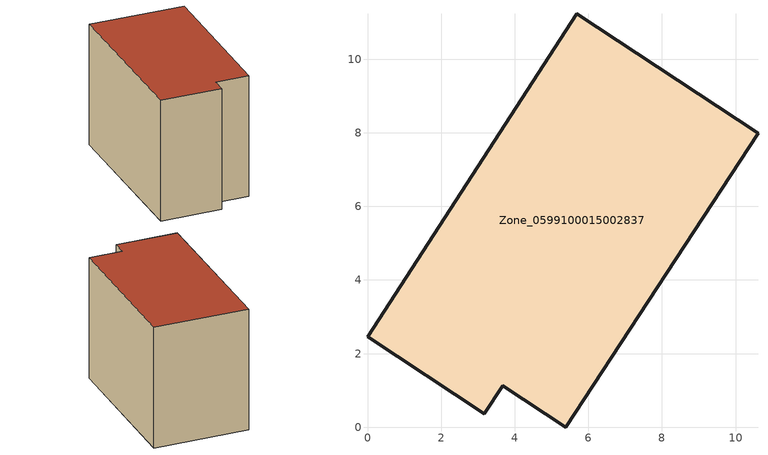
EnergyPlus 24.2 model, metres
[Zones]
Zone_0599100015002837
 floor ground (C_G): 5.68,11.23 10.61,7.99 5.39,0 3.67,1.13 3.17,0.37 0,2.46 z0.82
 wall outside (C_F): 10.61,7.99 5.68,11.23 0,2.46 3.17,0.37 3.67,1.13 5.39,0 10.61,7.99 z0.82:8.57
 roof outside (C_R): 5.68,11.23 0,2.46 3.17,0.37 3.67,1.13 5.39,0 10.61,7.99 z8.57
[BUILDING]
Pand.0599100015002837: North Axis=0; Terrain=City; Loads Convergence Tolerance Value=0.04; Temperature Convergence Tolerance Value=0.4; Solar Distribution=FullExterior; Maximum Number of Warmup Days=25; Minimum Number of Warmup Days=1
[Site:Location]
Rotterdam.The.Hague.AP_ZH_NLD Design_Conditions: Latitude=51.96; Longitude=4.45; Time Zone=1; Elevation=-4.5
[SITE:GROUNDTEMPERATURE:BUILDINGSURFACE]
18, 18, 18, 18, 18, 18, 18, 18, 18, 18, 18, 18
[MATERIAL] Thermal Absorptance=0.9; Solar Absorptance=0.7; Visible Absorptance=0.7
Name | Roughness | Thickness | Conductivity | Density | Specific Heat
G.TC.1965-1974 | MediumSmooth | 0.15 | 0.882353 | 540 | 1210
F.TC.1965-1974 | Rough | 0.3 | 0.697674 | 1920 | 840
R.TC.1965-1974 | MediumRough | 0.2 | 0.232558 | 1500 | 1000
[CONSTRUCTION]
C_G: G.TC.1965-1974
C_F: F.TC.1965-1974
C_R: R.TC.1965-1974
[ZONE]
Zone_0599100015002837: Type=1; Multiplier=1; Ceiling Height=Autocalculate; Volume=Autocalculate; Floor Area=autocalculate; Part of Total Floor Area=Yes
[ZONEINFILTRATION:DESIGNFLOWRATE]
Infil_Zone_0599100015002837: Zone or ZoneList or Space or SpaceList=Zone_0599100015002837; Schedule=AlwaysOn; Design Flow Rate Calculation Method=Flow/Area; Flow Rate per Floor Area=0.003; Constant Term Coefficient=1; Temperature Term Coefficient=0; Velocity Term Coefficient=0; Velocity Squared Term Coefficient=0
[HVACTEMPLATE:ZONE:IDEALLOADSAIRSYSTEM]
Zone_0599100015002837: Maximum Heating Supply Air Temperature=50; Minimum Cooling Supply Air Temperature=13; Maximum Heating Supply Air Humidity Ratio=0.0156; Minimum Cooling Supply Air Humidity Ratio=0.0077; Heating Limit=NoLimit; Cooling Limit=NoLimit; Dehumidification Control Type=ConstantSensibleHeatRatio; Cooling Sensible Heat Ratio=0.7; Dehumidification Setpoint=60; Humidification Control Type=None; Humidification Setpoint=30; Outdoor Air Method=None; Outdoor Air Flow Rate per Person=0.00944; Outdoor Air Flow Rate per Zone Floor Area=0; Outdoor Air Flow Rate per Zone=0; Demand Controlled Ventilation Type=None; Outdoor Air Economizer Type=NoEconomizer; Heat Recovery Type=None; Sensible Heat Recovery Effectiveness=0.7; Latent Heat Recovery Effectiveness=0.65
[ZONECONTROL:THERMOSTAT]
ThermostatControl_Zone_0599100015002837: Zone or ZoneList=Zone_0599100015002837; Control Type Schedule=DualSetpointControlType; Control 1=Thermostat_Zone_0599100015002837; Temperature Difference Between Cutout And Setpoint=0
[THERMOSTATSETPOINT:DUALSETPOINT]
Thermostat_Zone_0599100015002837: Heating Setpoint Temperature Schedule=HeatingSetpoint_Zone_0599100015002837; Cooling Setpoint Temperature Schedule=CoolingSetpoint_Zone_0599100015002837
[SCHEDULE:COMPACT]
HeatingSetpoint_Zone_0599100015002837: Through: 12/31, For: AllDays, Until: 24:00, 21
CoolingSetpoint_Zone_0599100015002837: Through: 12/31, For: AllDays, Until: 24:00, 24
DualSetpointControlType: Through: 12/31, For: AllDays, Until: 24:00, 4
AlwaysOn: Through: 12/31, For: AllDays, Until: 24:00, 1
